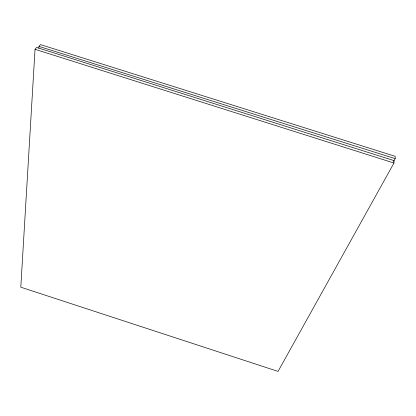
<?xml version="1.0" encoding="UTF-8"?>
<svg xmlns="http://www.w3.org/2000/svg" width="416" height="416" viewBox="0 0 416 416"><rect width="100%" height="100%" fill="white"/><g stroke="black" fill="none" stroke-linecap="round" stroke-linejoin="round"><path stroke-width="0.62" d="M35.038 49.291L20.8 287.196L278.049 371.405L393.973 163.015L393.947 160.586L36.618 47.408L35.038 49.291L393.973 163.015M38.844 48.344L38.979 46.4L40.487 44.595L395.169 156.312L395.2 158.636L393.614 161.47M38.979 46.4L395.2 158.636"/></g></svg>
